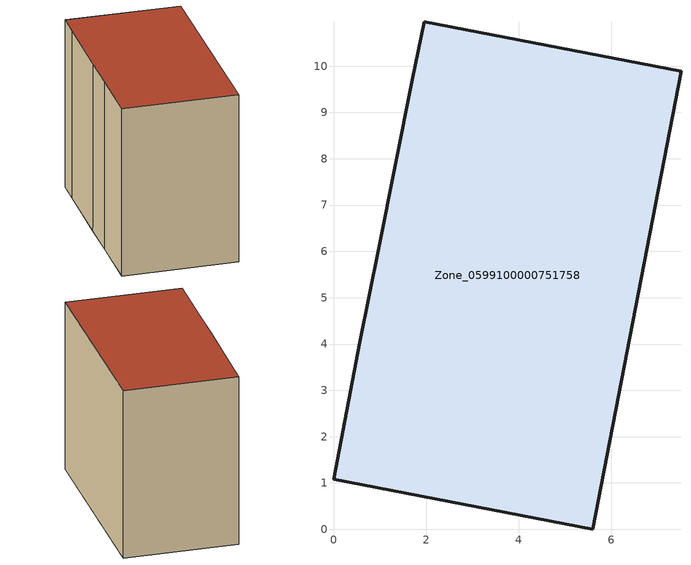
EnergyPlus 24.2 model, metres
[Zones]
Zone_0599100000751758
 floor ground (C_G): 1.71,9.71 1.96,10.96 7.5,9.89 5.6,0 0,1.08 0.57,4.04 0.97,6.07 z0
 wall outside (C_F): 0,1.08 5.6,0 7.5,9.89 1.96,10.96 1.71,9.71 0.97,6.07 0.57,4.04 0,1.08 z0:8.7
 roof outside (C_R): 1.96,10.96 1.71,9.71 0.97,6.07 0.57,4.04 0,1.08 5.6,0 7.5,9.89 z8.7
[BUILDING]
Pand.0599100000751758: North Axis=0; Terrain=City; Loads Convergence Tolerance Value=0.04; Temperature Convergence Tolerance Value=0.4; Solar Distribution=FullExterior; Maximum Number of Warmup Days=25; Minimum Number of Warmup Days=1
[Site:Location]
Rotterdam.The.Hague.AP_ZH_NLD Design_Conditions: Latitude=51.96; Longitude=4.45; Time Zone=1; Elevation=-4.5
[SITE:GROUNDTEMPERATURE:BUILDINGSURFACE]
18, 18, 18, 18, 18, 18, 18, 18, 18, 18, 18, 18
[MATERIAL] Thermal Absorptance=0.9; Solar Absorptance=0.7; Visible Absorptance=0.7
Name | Roughness | Thickness | Conductivity | Density | Specific Heat
G.TI.2006-2014 | MediumSmooth | 0.15 | 0.06 | 540 | 1210
F.TI.2006-2014 | Rough | 0.3 | 0.12 | 1920 | 840
R.TI.2006-2014 | MediumRough | 0.2 | 0.08 | 1500 | 1000
[CONSTRUCTION]
C_G: G.TI.2006-2014
C_F: F.TI.2006-2014
C_R: R.TI.2006-2014
[ZONE]
Zone_0599100000751758: Type=1; Multiplier=1; Ceiling Height=Autocalculate; Volume=Autocalculate; Floor Area=autocalculate; Part of Total Floor Area=Yes
[ZONEINFILTRATION:DESIGNFLOWRATE]
Infil_Zone_0599100000751758: Zone or ZoneList or Space or SpaceList=Zone_0599100000751758; Schedule=AlwaysOn; Design Flow Rate Calculation Method=Flow/Area; Flow Rate per Floor Area=0.0015; Constant Term Coefficient=1; Temperature Term Coefficient=0; Velocity Term Coefficient=0; Velocity Squared Term Coefficient=0
[HVACTEMPLATE:ZONE:IDEALLOADSAIRSYSTEM]
Zone_0599100000751758: Maximum Heating Supply Air Temperature=50; Minimum Cooling Supply Air Temperature=13; Maximum Heating Supply Air Humidity Ratio=0.0156; Minimum Cooling Supply Air Humidity Ratio=0.0077; Heating Limit=NoLimit; Cooling Limit=NoLimit; Dehumidification Control Type=ConstantSensibleHeatRatio; Cooling Sensible Heat Ratio=0.7; Dehumidification Setpoint=60; Humidification Control Type=None; Humidification Setpoint=30; Outdoor Air Method=None; Outdoor Air Flow Rate per Person=0.00944; Outdoor Air Flow Rate per Zone Floor Area=0; Outdoor Air Flow Rate per Zone=0; Demand Controlled Ventilation Type=None; Outdoor Air Economizer Type=NoEconomizer; Heat Recovery Type=None; Sensible Heat Recovery Effectiveness=0.7; Latent Heat Recovery Effectiveness=0.65
[ZONECONTROL:THERMOSTAT]
ThermostatControl_Zone_0599100000751758: Zone or ZoneList=Zone_0599100000751758; Control Type Schedule=DualSetpointControlType; Control 1=Thermostat_Zone_0599100000751758; Temperature Difference Between Cutout And Setpoint=0
[THERMOSTATSETPOINT:DUALSETPOINT]
Thermostat_Zone_0599100000751758: Heating Setpoint Temperature Schedule=HeatingSetpoint_Zone_0599100000751758; Cooling Setpoint Temperature Schedule=CoolingSetpoint_Zone_0599100000751758
[SCHEDULE:COMPACT]
HeatingSetpoint_Zone_0599100000751758: Through: 12/31, For: AllDays, Until: 24:00, 21
CoolingSetpoint_Zone_0599100000751758: Through: 12/31, For: AllDays, Until: 24:00, 24
DualSetpointControlType: Through: 12/31, For: AllDays, Until: 24:00, 4
AlwaysOn: Through: 12/31, For: AllDays, Until: 24:00, 1
